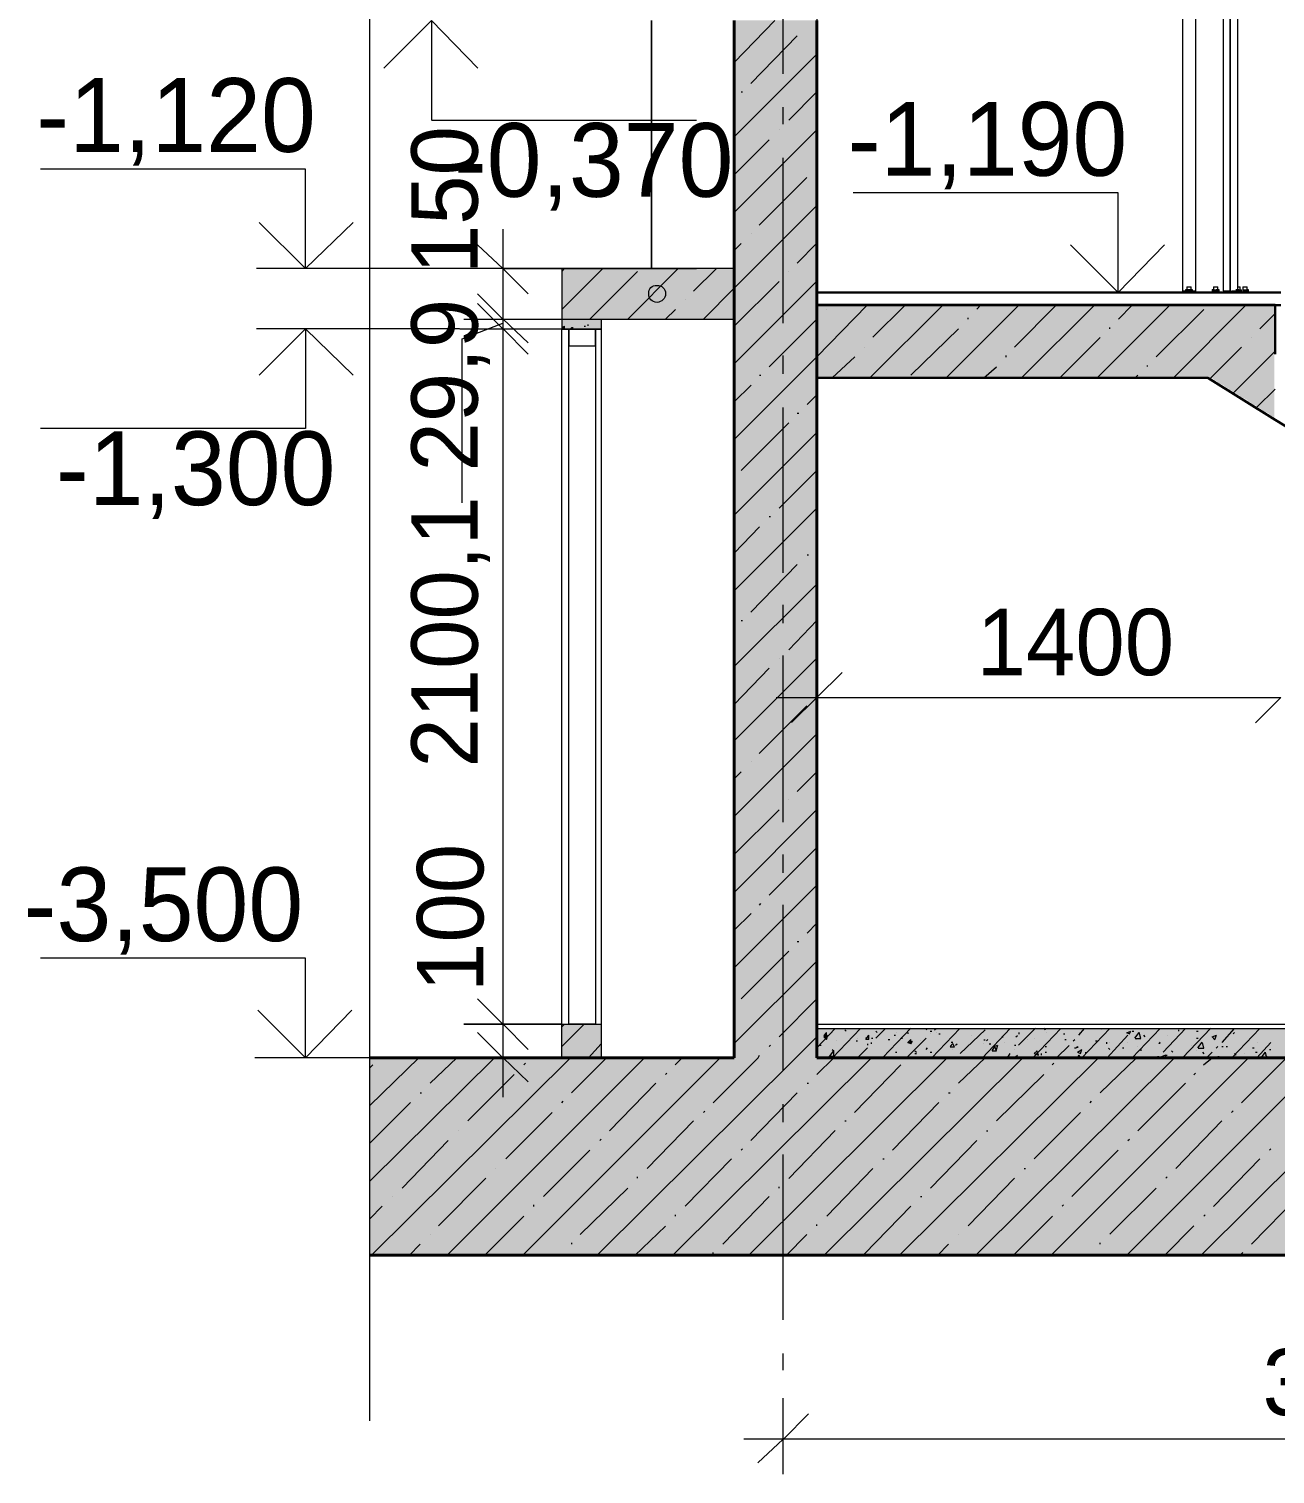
# Model space of a CAD drawing. Header units: millimetres. Extents: x -401725 to 250493, y 305116 to 802890.
# Drawn here: x -375112.983 to -375111.501, y 508953.228 to 508954.946 of the extents above; entities that cross this region are included whole.
import ezdxf

# ---------------------------------------------------------------- set-up
doc = ezdxf.new("R2010")
doc.units = ezdxf.units.MM
doc.layers.add('PDF _Геометрия', color=7, linetype='Continuous', true_color=0x1d1d1d)
doc.layers.add('PDF _Сплошная заливка', color=7, linetype='Continuous', true_color=0xffffff)
doc.layers.add('PDF _Текст', color=7, linetype='Continuous')

msp = doc.modelspace()

# ---------------------------------------------------------------- hatches: boundary and pattern name
at = {"layer": 'PDF _Сплошная заливка', "transparency": 33554559}
msp.add_hatch(color=256, dxfattribs=at).paths.add_polyline_path([(-375111.5019, 508954.4837), (-375111.5019, 508954.6177), (-375112.0459, 508954.6177), (-375112.0459, 508954.532), (-375111.5785, 508954.532), (-375111.5752, 508954.5304), (-375111.5735, 508954.5287), (-375111.5702, 508954.527), (-375111.5685, 508954.5254), (-375111.5618, 508954.522), (-375111.5602, 508954.5204), (-375111.5568, 508954.5187), (-375111.5552, 508954.517), (-375111.5485, 508954.5137), (-375111.5468, 508954.512), (-375111.5435, 508954.5104), (-375111.5418, 508954.5087), (-375111.5352, 508954.5054), (-375111.5335, 508954.5037), (-375111.5302, 508954.502), (-375111.5285, 508954.5004), (-375111.5218, 508954.497), (-375111.5202, 508954.4954), (-375111.5168, 508954.4937), (-375111.5152, 508954.492), (-375111.5085, 508954.4887), (-375111.5069, 508954.487), (-375111.5035, 508954.4854)])
h = msp.add_hatch(color=256, dxfattribs=at)
h.paths.add_polyline_path([(-375108.7603, 508953.4887), (-375108.7603, 508953.7227), (-375112.5773, 508953.7227), (-375112.5773, 508953.4887)])
h.paths.add_polyline_path([(-375108.602, 508953.4887), (-375108.602, 508953.7227), (-375108.7403, 508953.7227), (-375108.7403, 508953.4887)])

# ---------------------------------------------------------------- linework, layer by layer
at = {"layer": 'PDF _Геометрия', "color": 7, "lineweight": 9}
for points in [[(-375112.5774, 508953.2911), (-375112.5774, 508955.1811)], [(-375112.0857, 508954.8927), (-375112.0857, 508955.0894)], [(-375112.0458, 508955.0511), (-375112.0458, 508954.9561), (-375112.0458, 508954.6327), (-375112.0458, 508954.9561)], [(-375111.6106, 508954.6342), (-375111.6106, 508954.9776)], [(-375111.5956, 508954.9777), (-375111.5956, 508954.6343)], [(-375111.5625, 508954.9778), (-375111.5625, 508954.6345)], [(-375111.5541, 508954.6344), (-375111.5541, 508954.9777)], [(-375111.5541, 508954.9777), (-375111.5541, 508954.6345)], [(-375111.5456, 508954.9777), (-375111.5456, 508954.6392)], [(-375112.5041, 508954.9561), (-375112.5041, 508954.8378)], [(-375112.0857, 508954.8327), (-375112.0857, 508954.8528)], [(-375112.5039, 508954.8377), (-375112.1889, 508954.8377)], [(-375112.0857, 508954.596), (-375112.0857, 508954.7927)], [(-375112.654, 508954.7793), (-375112.9691, 508954.7793)], [(-375112.654, 508954.661), (-375112.654, 508954.7793)], [(-375112.0456, 508953.7627), (-375108.8572, 508953.7627), (-375108.8572, 508954.7593)], [(-375111.6875, 508954.7511), (-375112.0024, 508954.7511)], [(-375111.6875, 508954.6327), (-375111.6875, 508954.7511)], [(-375112.4191, 508954.7078), (-375112.4191, 508954.6011)], [(-375112.594, 508954.6611), (-375112.7123, 508954.6611)], [(-375112.3457, 508954.6611), (-375112.654, 508954.6611)], [(-375112.4191, 508954.6611), (-375112.4657, 508954.6611)], [(-375112.4189, 508954.661), (-375112.349, 508954.661)], [(-375112.1441, 508954.6611), (-375112.3491, 508954.6611)], [(-375112.349, 508954.661), (-375112.349, 508954.601)], [(-375112.189, 508954.6609), (-375112.3457, 508954.6609)], [(-375112.1441, 508954.6011), (-375112.1441, 508954.6611)], [(-375111.6057, 508954.636), (-375111.6074, 508954.636)], [(-375111.6074, 508954.636), (-375111.6057, 508954.636)], [(-375111.6073, 508954.636), (-375111.6073, 508954.6343)], [(-375111.6058, 508954.6394), (-375111.6041, 508954.6394)], [(-375111.6058, 508954.6361), (-375111.6041, 508954.6361)], [(-375111.6057, 508954.6393), (-375111.6057, 508954.6327)], [(-375111.6057, 508954.6393), (-375111.6057, 508954.6393)], [(-375111.6057, 508954.6393), (-375111.6057, 508954.6393)], [(-375111.6057, 508954.636), (-375111.6057, 508954.636)], [(-375111.6057, 508954.636), (-375111.6057, 508954.636)], [(-375111.6057, 508954.636), (-375111.6057, 508954.636)], [(-375111.6057, 508954.636), (-375111.6057, 508954.636)], [(-375111.6042, 508954.6394), (-375111.6024, 508954.6394)], [(-375111.6042, 508954.6361), (-375111.6024, 508954.6361)], [(-375111.6041, 508954.6394), (-375111.6041, 508954.6394)], [(-375111.6041, 508954.6394), (-375111.6041, 508954.6394)], [(-375111.6041, 508954.6361), (-375111.6041, 508954.6361)], [(-375111.6025, 508954.6395), (-375111.6008, 508954.6395)], [(-375111.6025, 508954.6362), (-375111.6008, 508954.6362)], [(-375111.6024, 508954.6394), (-375111.6024, 508954.6394)], [(-375111.6024, 508954.6394), (-375111.6024, 508954.6394)], [(-375111.6024, 508954.6361), (-375111.6024, 508954.6361)], [(-375111.6008, 508954.6327), (-375111.6008, 508954.6395)], [(-375111.6008, 508954.6395), (-375111.6008, 508954.6395)], [(-375111.6008, 508954.6395), (-375111.6008, 508954.6395)], [(-375111.6008, 508954.6395), (-375111.6008, 508954.6395)], [(-375111.6008, 508954.6362), (-375111.6008, 508954.6362)], [(-375111.6008, 508954.6362), (-375111.6008, 508954.6362)], [(-375111.6008, 508954.6362), (-375111.6008, 508954.6362)], [(-375111.6006, 508954.6342), (-375111.5989, 508954.6342), (-375111.5989, 508954.6359)], [(-375111.6006, 508954.6359), (-375111.5989, 508954.6359)], [(-375111.5989, 508954.6359), (-375111.6006, 508954.6359)], [(-375111.5989, 508954.6359), (-375111.5989, 508954.6359)], [(-375111.5989, 508954.6359), (-375111.5989, 508954.6359)], [(-375111.5758, 508954.6361), (-375111.5758, 508954.6344)], [(-375111.5758, 508954.6361), (-375111.5758, 508954.6361)], [(-375111.5758, 508954.6361), (-375111.5758, 508954.6361)], [(-375111.5739, 508954.6359), (-375111.5756, 508954.6359)], [(-375111.5756, 508954.6359), (-375111.5739, 508954.6359)], [(-375111.574, 508954.6393), (-375111.5723, 508954.6393)], [(-375111.574, 508954.636), (-375111.5723, 508954.636)], [(-375111.5739, 508954.6393), (-375111.5739, 508954.6326)], [(-375111.5739, 508954.6393), (-375111.5739, 508954.6393)], [(-375111.5739, 508954.6393), (-375111.5739, 508954.6393)], [(-375111.5739, 508954.6393), (-375111.5739, 508954.6393)], [(-375111.5739, 508954.6359), (-375111.5739, 508954.6359)], [(-375111.5739, 508954.6359), (-375111.5739, 508954.6359)], [(-375111.5739, 508954.6359), (-375111.5739, 508954.6359)], [(-375111.5724, 508954.6392), (-375111.5706, 508954.6392)], [(-375111.5724, 508954.6359), (-375111.5706, 508954.6359)], [(-375111.5723, 508954.6393), (-375111.5723, 508954.6393)], [(-375111.5723, 508954.6393), (-375111.5723, 508954.6393)], [(-375111.5723, 508954.636), (-375111.5723, 508954.636)], [(-375111.5707, 508954.6394), (-375111.569, 508954.6394)], [(-375111.5707, 508954.6361), (-375111.569, 508954.6361)], [(-375111.5706, 508954.6392), (-375111.5706, 508954.6392)], [(-375111.5706, 508954.6392), (-375111.5706, 508954.6392)], [(-375111.5691, 508954.6343), (-375111.5674, 508954.6343), (-375111.5674, 508954.636)], [(-375111.5674, 508954.636), (-375111.5691, 508954.636)], [(-375111.5691, 508954.636), (-375111.5674, 508954.636)], [(-375111.569, 508954.6326), (-375111.569, 508954.6394)], [(-375111.569, 508954.6394), (-375111.569, 508954.6394)], [(-375111.569, 508954.6394), (-375111.569, 508954.6394)], [(-375111.569, 508954.6361), (-375111.569, 508954.6361)], [(-375111.569, 508954.6361), (-375111.569, 508954.6361)], [(-375111.569, 508954.6361), (-375111.569, 508954.6361)], [(-375111.5674, 508954.636), (-375111.5674, 508954.636)], [(-375111.5674, 508954.636), (-375111.5674, 508954.636)], [(-375111.5456, 508954.6359), (-375111.5474, 508954.6359)], [(-375111.5474, 508954.6359), (-375111.5456, 508954.6359)], [(-375111.5473, 508954.636), (-375111.5473, 508954.6342)], [(-375111.5473, 508954.636), (-375111.5473, 508954.636)], [(-375111.5473, 508954.636), (-375111.5473, 508954.636)], [(-375111.5473, 508954.636), (-375111.5473, 508954.636)], [(-375111.5473, 508954.636), (-375111.5473, 508954.636)], [(-375111.5458, 508954.6394), (-375111.544, 508954.6394)], [(-375111.5458, 508954.6361), (-375111.544, 508954.6361)], [(-375111.5456, 508954.6392), (-375111.5456, 508954.6326)], [(-375111.5456, 508954.6392), (-375111.5456, 508954.6392)], [(-375111.5456, 508954.6392), (-375111.5456, 508954.6392)], [(-375111.5456, 508954.6392), (-375111.5456, 508954.6392)], [(-375111.5456, 508954.6392), (-375111.5456, 508954.6392)], [(-375111.5456, 508954.6359), (-375111.5456, 508954.6359)], [(-375111.5456, 508954.6359), (-375111.5456, 508954.6359)], [(-375111.5441, 508954.6393), (-375111.5424, 508954.6393)], [(-375111.5441, 508954.636), (-375111.5424, 508954.636)], [(-375111.544, 508954.6394), (-375111.544, 508954.6394)], [(-375111.544, 508954.6394), (-375111.544, 508954.6394)], [(-375111.5425, 508954.6344), (-375111.5408, 508954.6344), (-375111.5408, 508954.636)], [(-375111.5425, 508954.636), (-375111.5408, 508954.636)], [(-375111.5424, 508954.6327), (-375111.5424, 508954.6393)], [(-375111.5424, 508954.6393), (-375111.5424, 508954.6393)], [(-375111.5424, 508954.6393), (-375111.5424, 508954.6393)], [(-375111.5424, 508954.6393), (-375111.5424, 508954.6393)], [(-375111.5424, 508954.6393), (-375111.5424, 508954.6393)], [(-375111.5424, 508954.636), (-375111.5424, 508954.636)], [(-375111.5408, 508954.636), (-375111.5408, 508954.636)], [(-375111.5408, 508954.636), (-375111.5408, 508954.636)], [(-375111.5408, 508954.636), (-375111.5408, 508954.636)], [(-375111.5408, 508954.636), (-375111.5408, 508954.636)], [(-375111.5408, 508954.636), (-375111.5408, 508954.636)], [(-375111.5408, 508954.636), (-375111.5408, 508954.636)], [(-375111.5391, 508954.6394), (-375111.5391, 508954.6328)], [(-375111.5391, 508954.6394), (-375111.5391, 508954.6394)], [(-375111.5391, 508954.6361), (-375111.5391, 508954.6344)], [(-375111.5391, 508954.6361), (-375111.5391, 508954.6361)], [(-375111.5391, 508954.6361), (-375111.5391, 508954.6361)], [(-375111.5391, 508954.6361), (-375111.5391, 508954.6361)], [(-375111.5391, 508954.6361), (-375111.5391, 508954.6361)], [(-375111.5391, 508954.6361), (-375111.5391, 508954.6361)], [(-375111.5391, 508954.6361), (-375111.5391, 508954.6361)], [(-375111.539, 508954.6392), (-375111.5372, 508954.6392)], [(-375111.539, 508954.6359), (-375111.5372, 508954.6359)], [(-375111.5373, 508954.6393), (-375111.5356, 508954.6393)], [(-375111.5373, 508954.636), (-375111.5356, 508954.636)], [(-375111.5372, 508954.6392), (-375111.5372, 508954.6392)], [(-375111.5372, 508954.6392), (-375111.5372, 508954.6392)], [(-375111.5372, 508954.6392), (-375111.5372, 508954.6392)], [(-375111.5372, 508954.6359), (-375111.5372, 508954.6359)], [(-375111.5357, 508954.6393), (-375111.534, 508954.6393)], [(-375111.5357, 508954.636), (-375111.534, 508954.636)], [(-375111.5356, 508954.6393), (-375111.5356, 508954.6393)], [(-375111.5356, 508954.636), (-375111.5356, 508954.636)], [(-375111.5341, 508954.6344), (-375111.5323, 508954.6344), (-375111.5323, 508954.6359)], [(-375111.5341, 508954.6359), (-375111.5323, 508954.6359)], [(-375111.5323, 508954.6359), (-375111.5341, 508954.6359)], [(-375111.534, 508954.6327), (-375111.534, 508954.6393)], [(-375111.534, 508954.6393), (-375111.534, 508954.6393)], [(-375111.534, 508954.6393), (-375111.534, 508954.6393)], [(-375111.534, 508954.6393), (-375111.534, 508954.6393)], [(-375111.534, 508954.6393), (-375111.534, 508954.6393)], [(-375111.534, 508954.636), (-375111.534, 508954.636)], [(-375111.5323, 508954.6359), (-375111.5323, 508954.6359)], [(-375111.5323, 508954.6359), (-375111.5323, 508954.6359)], [(-375111.5323, 508954.6359), (-375111.5323, 508954.6359)], [(-375111.5323, 508954.6359), (-375111.5323, 508954.6359)], [(-375111.6274, 508954.6327), (-375111.7457, 508954.6327)], [(-375111.6375, 508954.6329), (-375111.6874, 508954.6329)], [(-375111.5073, 508954.6327), (-375111.6373, 508954.6327)], [(-375111.6057, 508954.6344), (-375111.6074, 508954.6344)], [(-375111.6074, 508954.6344), (-375111.6057, 508954.6344)], [(-375111.6041, 508954.6344), (-375111.6058, 508954.6344)], [(-375111.6057, 508954.6344), (-375111.6057, 508954.6344)], [(-375111.6057, 508954.6344), (-375111.6057, 508954.6344)], [(-375111.6057, 508954.6344), (-375111.6057, 508954.6344)], [(-375111.6057, 508954.6344), (-375111.6057, 508954.6344)], [(-375111.6024, 508954.6345), (-375111.6042, 508954.6345)], [(-375111.6041, 508954.6344), (-375111.6041, 508954.6344)], [(-375111.6008, 508954.6345), (-375111.6025, 508954.6345)], [(-375111.6024, 508954.6345), (-375111.6024, 508954.6345)], [(-375111.6008, 508954.6345), (-375111.6008, 508954.6345)], [(-375111.6008, 508954.6345), (-375111.6008, 508954.6345)], [(-375111.6008, 508954.6345), (-375111.6008, 508954.6345)], [(-375111.6006, 508954.6342), (-375111.5989, 508954.6342)], [(-375111.5989, 508954.6342), (-375111.5989, 508954.6342)], [(-375111.5989, 508954.6342), (-375111.5989, 508954.6342)], [(-375111.5758, 508954.6344), (-375111.5758, 508954.6344)], [(-375111.5758, 508954.6344), (-375111.5758, 508954.6344)], [(-375111.5739, 508954.6343), (-375111.5756, 508954.6343)], [(-375111.5756, 508954.6343), (-375111.5739, 508954.6343)], [(-375111.5723, 508954.6342), (-375111.574, 508954.6342)], [(-375111.5739, 508954.6343), (-375111.5739, 508954.6343)], [(-375111.5739, 508954.6343), (-375111.5739, 508954.6343)], [(-375111.5739, 508954.6343), (-375111.5739, 508954.6343)], [(-375111.5706, 508954.6344), (-375111.5724, 508954.6344)], [(-375111.5723, 508954.6342), (-375111.5723, 508954.6342)], [(-375111.569, 508954.6343), (-375111.5707, 508954.6343)], [(-375111.5691, 508954.6343), (-375111.5674, 508954.6343)], [(-375111.569, 508954.6343), (-375111.569, 508954.6343)], [(-375111.569, 508954.6343), (-375111.569, 508954.6343)], [(-375111.569, 508954.6343), (-375111.569, 508954.6343)], [(-375111.5674, 508954.6343), (-375111.5674, 508954.6343)], [(-375111.5674, 508954.6343), (-375111.5674, 508954.6343)], [(-375111.5607, 508954.6344), (-375111.5541, 508954.6344), (-375111.5624, 508954.6344)], [(-375111.554, 508954.6344), (-375111.5456, 508954.6344), (-375111.5474, 508954.6344)], [(-375111.5473, 508954.6342), (-375111.5523, 508954.6342)], [(-375111.5474, 508954.6344), (-375111.5456, 508954.6344)], [(-375111.5473, 508954.6342), (-375111.5473, 508954.6342)], [(-375111.5473, 508954.6342), (-375111.5473, 508954.6342)], [(-375111.5473, 508954.6342), (-375111.5473, 508954.6342)], [(-375111.5473, 508954.6342), (-375111.5473, 508954.6342)], [(-375111.544, 508954.6343), (-375111.5458, 508954.6343)], [(-375111.5456, 508954.6344), (-375111.5456, 508954.6344)], [(-375111.5456, 508954.6344), (-375111.5456, 508954.6344)], [(-375111.5424, 508954.6345), (-375111.5441, 508954.6345)], [(-375111.5424, 508954.6345), (-375111.5424, 508954.6345)], [(-375111.5408, 508954.6344), (-375111.5408, 508954.6344)], [(-375111.5408, 508954.6344), (-375111.5408, 508954.6344)], [(-375111.5408, 508954.6344), (-375111.5408, 508954.6344)], [(-375111.5408, 508954.6344), (-375111.5408, 508954.6344)], [(-375111.5408, 508954.6344), (-375111.5408, 508954.6344)], [(-375111.5408, 508954.6344), (-375111.5408, 508954.6344)], [(-375111.5391, 508954.6344), (-375111.5391, 508954.6344)], [(-375111.5391, 508954.6344), (-375111.5391, 508954.6344)], [(-375111.5391, 508954.6344), (-375111.5391, 508954.6344)], [(-375111.5391, 508954.6344), (-375111.5391, 508954.6344)], [(-375111.5391, 508954.6344), (-375111.5391, 508954.6344)], [(-375111.5391, 508954.6344), (-375111.5391, 508954.6344)], [(-375111.5372, 508954.6343), (-375111.539, 508954.6343)], [(-375111.5356, 508954.6343), (-375111.5373, 508954.6343)], [(-375111.5372, 508954.6343), (-375111.5372, 508954.6343)], [(-375111.534, 508954.6342), (-375111.5357, 508954.6342)], [(-375111.5356, 508954.6343), (-375111.5356, 508954.6343)], [(-375111.5341, 508954.6344), (-375111.5323, 508954.6344)], [(-375111.534, 508954.6342), (-375111.534, 508954.6342)], [(-375111.5323, 508954.6344), (-375111.5323, 508954.6344)], [(-375111.5323, 508954.6344), (-375111.5323, 508954.6344)], [(-375111.5323, 508954.6344), (-375111.5323, 508954.6344)], [(-375111.5323, 508954.6344), (-375111.5323, 508954.6344)], [(-375112.4657, 508954.6011), (-375112.4191, 508954.6011), (-375112.4191, 508954.5895)], [(-375112.4189, 508954.601), (-375112.349, 508954.601)], [(-375112.3491, 508954.6011), (-375112.1441, 508954.6011)], [(-375112.349, 508954.601), (-375112.349, 508954.5893)], [(-375112.349, 508954.6009), (-375112.3022, 508954.6009), (-375112.3022, 508953.7226)], [(-375112.3022, 508954.6009), (-375112.3022, 508954.5892), (-375112.3022, 508953.7626)], [(-375112.1441, 508953.7228), (-375112.1441, 508954.6012)], [(-375112.594, 508954.5894), (-375112.7123, 508954.5894)], [(-375112.4707, 508954.5893), (-375112.6541, 508954.5893)], [(-375112.654, 508954.5893), (-375112.654, 508954.471)], [(-375112.3022, 508954.5892), (-375112.4705, 508954.5892)], [(-375112.4674, 508954.5777), (-375112.4191, 508954.596)], [(-375112.4657, 508954.5895), (-375112.4191, 508954.5895), (-375112.4191, 508953.7161)], [(-375112.4189, 508954.5893), (-375112.349, 508954.5893)], [(-375112.349, 508953.7626), (-375112.349, 508954.5893)], [(-375112.349, 508954.5892), (-375112.3022, 508954.5892)], [(-375112.3408, 508953.7627), (-375112.3408, 508954.5896)], [(-375112.3408, 508954.5895), (-375112.3408, 508954.5694)], [(-375112.309, 508954.5894), (-375112.309, 508953.7627), (-375112.3407, 508953.7627)], [(-375112.309, 508954.5693), (-375112.309, 508954.5894)], [(-375112.4674, 508954.3827), (-375112.4674, 508954.5777)], [(-375112.3407, 508954.5693), (-375112.309, 508954.5693)], [(-375112.0857, 508954.536), (-375112.0857, 508954.5576)], [(-375112.0857, 508954.2993), (-375112.0857, 508954.496)], [(-375112.654, 508954.471), (-375112.9691, 508954.471)], [(-375112.0857, 508954.2394), (-375112.0857, 508954.2611)], [(-375112.0857, 508954.0028), (-375112.0857, 508954.2011)], [(-375112.0458, 508954.1928), (-375112.0458, 508954.1511), (-375112.0458, 508954.1044)], [(-375112.094, 508954.1511), (-375111.494, 508954.1511)], [(-375112.0857, 508953.9427), (-375112.0857, 508953.9644)], [(-375112.4191, 508953.9211), (-375112.4191, 508953.7611)], [(-375112.0857, 508953.7076), (-375112.0857, 508953.9044)], [(-375112.654, 508953.8411), (-375112.9691, 508953.8411)], [(-375112.654, 508953.7228), (-375112.654, 508953.8411)], [(-375112.4191, 508953.8093), (-375112.4191, 508953.676)], [(-375112.4191, 508953.7611), (-375112.4191, 508953.7427)], [(-375112.349, 508953.7626), (-375112.3022, 508953.7626)], [(-375112.349, 508953.7227), (-375112.349, 508953.7626)], [(-375112.3022, 508953.7626), (-375112.3022, 508953.7227)], [(-375112.0458, 508953.7627), (-375112.0458, 508953.7577)], [(-375112.0456, 508953.7575), (-375108.8572, 508953.7575), (-375108.8572, 508953.7627)], [(-375112.0458, 508953.7577), (-375112.0458, 508953.7227)], [(-375112.5956, 508953.7226), (-375112.7141, 508953.7226)], [(-375112.5041, 508953.7228), (-375112.6541, 508953.7228)], [(-375112.5773, 508953.7227), (-375112.349, 508953.7227)], [(-375112.4356, 508953.7225), (-375112.504, 508953.7225)], [(-375112.4191, 508953.7227), (-375112.4657, 508953.7227)], [(-375112.4189, 508953.7227), (-375112.349, 508953.7227)], [(-375112.3022, 508953.7227), (-375112.349, 508953.7227)], [(-375112.3025, 508953.7228), (-375112.1441, 508953.7228)], [(-375112.0456, 508953.7227), (-375108.8573, 508953.7227)], [(-375112.0857, 508953.646), (-375112.0857, 508953.6677)], [(-375112.0857, 508953.4111), (-375112.0857, 508953.6077)], [(-375112.0857, 508953.3511), (-375112.0857, 508953.371)], [(-375110.7657, 508953.3177), (-375110.7657, 508953.2693), (-375112.1324, 508953.2693)], [(-375112.0857, 508953.2277), (-375112.0857, 508953.2693), (-375112.0857, 508953.3178)]]:
    msp.add_lwpolyline(points, dxfattribs=at)
at = {"layer": 'PDF _Геометрия', "color": 7, "lineweight": 18}
for points in [[(-375112.5041, 508954.9561), (-375112.5607, 508954.8994)], [(-375112.504, 508954.956), (-375112.4489, 508954.8993)], [(-375112.654, 508954.661), (-375112.709, 508954.716)], [(-375112.6539, 508954.661), (-375112.5973, 508954.7159)], [(-375112.4191, 508954.6611), (-375112.4491, 508954.6894)], [(-375111.6875, 508954.6327), (-375111.744, 508954.6895)], [(-375111.6873, 508954.6327), (-375111.6323, 508954.6894)], [(-375112.4189, 508954.6608), (-375112.3889, 508954.631)], [(-375112.4191, 508954.6011), (-375112.4491, 508954.6311)], [(-375112.4191, 508954.5895), (-375112.4491, 508954.6195)], [(-375112.4189, 508954.6009), (-375112.3889, 508954.5726)], [(-375112.654, 508954.5893), (-375112.709, 508954.5343)], [(-375112.6539, 508954.5893), (-375112.5973, 508954.5342)], [(-375112.4189, 508954.5893), (-375112.3889, 508954.5593)], [(-375112.0456, 508954.151), (-375112.0156, 508954.1809)], [(-375112.0458, 508954.1511), (-375112.0759, 508954.1212)], [(-375111.494, 508954.1511), (-375111.524, 508954.1211)], [(-375112.654, 508953.7228), (-375112.7107, 508953.7794)], [(-375112.6538, 508953.7225), (-375112.5989, 508953.7793)], [(-375112.4191, 508953.7227), (-375112.4491, 508953.7527)], [(-375112.4189, 508953.7226), (-375112.3889, 508953.6942)], [(-375112.0856, 508953.2692), (-375112.0556, 508953.2993)], [(-375112.0857, 508953.2693), (-375112.1158, 508953.241)]]:
    msp.add_lwpolyline(points, dxfattribs=at)
at = {"layer": 'PDF _Геометрия', "color": 7, "lineweight": 9}
for points in [[(-375112.2425, 508954.9562), (-375112.2425, 508954.6612)], [(-375111.6107, 508954.6344), (-375111.6057, 508954.6344)], [(-375111.6007, 508954.6343), (-375111.5956, 508954.6343)], [(-375112.0458, 508953.7627), (-375112.0458, 508954.5311)], [(-375112.4657, 508953.7628), (-375112.4191, 508953.7628)], [(-375112.349, 508953.7626), (-375112.4189, 508953.7626)]]:
    msp.add_lwpolyline(points, close=True, dxfattribs=at)
at = {"layer": 'PDF _Геометрия', "color": 7, "lineweight": 40}
for points in [[(-375112.1441, 508954.9561), (-375112.1441, 508953.7227)], [(-375112.0458, 508953.7227), (-375112.0458, 508954.9561)], [(-375112.1441, 508953.7228), (-375112.5774, 508953.7228)], [(-375112.349, 508953.7227), (-375112.3022, 508953.7227)], [(-375108.8572, 508953.7227), (-375112.0456, 508953.7227)], [(-375112.5775, 508953.4879), (-375108.759, 508953.4879)]]:
    msp.add_lwpolyline(points, dxfattribs=at)
at = {"layer": 'PDF _Геометрия', "lineweight": 9}
for points in [[(-375112.144, 508954.906), (-375112.0958, 508954.956)], [(-375112.1241, 508954.8811), (-375112.0692, 508954.9378)], [(-375112.1442, 508954.8178), (-375112.0458, 508954.9162)], [(-375112.1358, 508954.8711), (-375112.1341, 508954.8711)], [(-375112.0791, 508954.8377), (-375112.0458, 508954.8711)], [(-375112.1442, 508954.7277), (-375112.0458, 508954.8261)], [(-375112.0906, 508954.8259), (-375112.0906, 508954.8259)], [(-375112.1439, 508954.7727), (-375112.1023, 508954.8143)], [(-375112.1142, 508954.7128), (-375112.0575, 508954.7695)], [(-375112.1442, 508954.6378), (-375112.0458, 508954.7361)], [(-375112.1441, 508954.6827), (-375112.1357, 508954.691)], [(-375112.124, 508954.7027), (-375112.124, 508954.7027)], [(-375112.0692, 508954.6677), (-375112.0458, 508954.6911)], [(-375112.3491, 508954.6577), (-375112.3457, 508954.6611)], [(-375112.3489, 508954.6126), (-375112.3006, 508954.6609)], [(-375112.3157, 508954.6011), (-375112.259, 508954.6577)], [(-375112.2706, 508954.601), (-375112.2107, 508954.661)], [(-375112.1923, 508954.6343), (-375112.1656, 508954.6609)], [(-375112.0789, 508954.6575), (-375112.0789, 508954.6575)], [(-375112.1807, 508954.6011), (-375112.1441, 508954.6377)], [(-375112.1442, 508954.5478), (-375112.0458, 508954.646)], [(-375112.144, 508954.5925), (-375112.0906, 508954.6459)], [(-375112.2023, 508954.6242), (-375112.2023, 508954.6242)], [(-375112.2257, 508954.6009), (-375112.2139, 508954.6126)], [(-375112.1025, 508954.5444), (-375112.0458, 508954.6011)], [(-375112.0458, 508954.6011), (-375112.0458, 508954.6011)], [(-375112.0457, 508954.556), (-375111.9858, 508954.6177)], [(-375112.0341, 508954.6127), (-375112.0341, 508954.6127)], [(-375111.9826, 508954.5312), (-375111.8958, 508954.6177)], [(-375111.9791, 508954.5794), (-375111.9407, 508954.6176)], [(-375111.8923, 508954.5309), (-375111.8056, 508954.6176)], [(-375111.8657, 508954.6009), (-375111.8657, 508954.6027)], [(-375111.8557, 508954.6128), (-375111.8507, 508954.6178)], [(-375111.8109, 508954.5677), (-375111.7608, 508954.6178)], [(-375111.8023, 508954.5311), (-375111.7157, 508954.6177)], [(-375111.7125, 508954.5312), (-375111.6258, 508954.6177)], [(-375111.6872, 508954.6009), (-375111.6706, 508954.6177)], [(-375111.6422, 508954.556), (-375111.5856, 508954.6126)], [(-375111.6222, 508954.5309), (-375111.5356, 508954.6176)], [(-375111.5191, 508954.5895), (-375111.5008, 508954.6078)], [(-375111.9341, 508954.5343), (-375111.8774, 508954.5893)], [(-375111.6972, 508954.5893), (-375111.6972, 508954.591)], [(-375111.989, 508954.5677), (-375111.989, 508954.5677)], [(-375111.7573, 508954.5309), (-375111.7089, 508954.5793)], [(-375111.579, 508954.5294), (-375111.5408, 508954.5678)], [(-375111.5291, 508954.5795), (-375111.5291, 508954.5795)], [(-375112.1442, 508954.4578), (-375112.0458, 508954.5562)], [(-375112.0274, 508954.531), (-375112.0007, 508954.556)], [(-375111.8206, 508954.5559), (-375111.8206, 508954.5576)], [(-375111.5508, 508954.5128), (-375111.5008, 508954.5628)], [(-375112.114, 508954.5343), (-375112.1123, 508954.5343)], [(-375111.8472, 508954.531), (-375111.8323, 508954.5442)], [(-375111.6674, 508954.5311), (-375111.6641, 508954.5344)], [(-375111.6524, 508954.5445), (-375111.6524, 508954.546)], [(-375112.144, 508954.5027), (-375112.124, 508954.5226)], [(-375111.5224, 508954.4961), (-375111.5008, 508954.5177)], [(-375112.0574, 508954.4994), (-375112.0458, 508954.5111)], [(-375112.069, 508954.4893), (-375112.0672, 508954.4893)], [(-375112.1442, 508954.3677), (-375112.0458, 508954.4661)], [(-375112.1356, 508954.421), (-375112.0789, 508954.4777)], [(-375112.0907, 508954.3761), (-375112.0458, 508954.421)], [(-375112.1442, 508954.2778), (-375112.0458, 508954.3761)], [(-375112.1024, 508954.3661), (-375112.1007, 508954.3661)], [(-375112.144, 508954.3227), (-375112.114, 508954.3542)], [(-375112.1241, 508954.2527), (-375112.0692, 508954.3094)], [(-375112.0573, 508954.3209), (-375112.0556, 508954.3209)], [(-375112.1442, 508954.1878), (-375112.0458, 508954.286)], [(-375112.1358, 508954.2428), (-375112.1341, 508954.2428)], [(-375112.0791, 508954.2078), (-375112.0458, 508954.2428)], [(-375112.1442, 508954.0995), (-375112.0458, 508954.1977)], [(-375112.0906, 508954.1976), (-375112.0906, 508954.1976)], [(-375112.1439, 508954.1426), (-375112.1023, 508954.1859)], [(-375112.1142, 508954.0845), (-375112.0575, 508954.1412)], [(-375112.1442, 508954.0094), (-375112.0458, 508954.1078)], [(-375112.124, 508954.0744), (-375112.124, 508954.0744)], [(-375112.1441, 508954.0544), (-375112.1357, 508954.0627)], [(-375112.0692, 508954.0395), (-375112.0458, 508954.0627)], [(-375112.1442, 508953.9194), (-375112.0458, 508954.0178)], [(-375112.144, 508953.9643), (-375112.0906, 508954.0177)], [(-375112.0789, 508954.0293), (-375112.0789, 508954.0293)], [(-375112.1025, 508953.9161), (-375112.0458, 508953.9727)], [(-375112.1442, 508953.8295), (-375112.0458, 508953.9278)], [(-375112.114, 508953.9043), (-375112.1123, 508953.906)], [(-375112.144, 508953.8743), (-375112.124, 508953.8943)], [(-375112.0574, 508953.871), (-375112.0458, 508953.8828)], [(-375112.1356, 508953.7926), (-375112.0789, 508953.8493)], [(-375112.069, 508953.8609), (-375112.0672, 508953.8609)], [(-375112.1442, 508953.7395), (-375112.0458, 508953.8377)], [(-375112.0907, 508953.7478), (-375112.0458, 508953.7928)], [(-375112.3491, 508953.7594), (-375112.3457, 508953.7627)], [(-375112.3491, 508953.736), (-375112.3223, 508953.7627)], [(-375112.0707, 508953.7227), (-375112.0458, 508953.7478)], [(-375112.0458, 508953.7344), (-375112.0241, 508953.7577)], [(-375112.0341, 508953.7493), (-375112.0374, 508953.7493), (-375112.0341, 508953.7528)], [(-375112.0374, 508953.7478), (-375112.0325, 508953.7494)], [(-375112.0374, 508953.7478), (-375112.0341, 508953.7444)], [(-375112.0358, 508953.7478), (-375112.0341, 508953.7478)], [(-375112.0342, 508953.7444), (-375112.0325, 508953.7494)], [(-375112.0341, 508953.7493), (-375112.0341, 508953.7528)], [(-375112.0273, 508953.7226), (-375111.9939, 508953.7576)], [(-375112.0224, 508953.7428), (-375112.0224, 508953.7428)], [(-375112.0125, 508953.756), (-375112.0107, 508953.7545)], [(-375111.9991, 508953.7427), (-375111.9974, 508953.7427)], [(-375111.9974, 508953.7461), (-375111.9974, 508953.7461)], [(-375111.9875, 508953.7461), (-375111.9857, 508953.7478)], [(-375111.9841, 508953.7444), (-375111.9874, 508953.7444), (-375111.9841, 508953.7494)], [(-375111.9841, 508953.7444), (-375111.9841, 508953.7494)], [(-375111.9807, 508953.746), (-375111.979, 508953.746)], [(-375111.9758, 508953.7543), (-375111.9741, 508953.7528)], [(-375111.9757, 508953.7459), (-375111.964, 508953.7576)], [(-375111.9674, 508953.7229), (-375111.9341, 508953.7579)], [(-375111.9608, 508953.7445), (-375111.9591, 508953.7445)], [(-375111.954, 508953.7494), (-375111.9523, 508953.7494)], [(-375111.9507, 508953.7527), (-375111.9507, 508953.7527)], [(-375111.9456, 508953.7459), (-375111.9439, 508953.7459)], [(-375111.939, 508953.7227), (-375111.9157, 508953.746)], [(-375111.9374, 508953.7528), (-375111.9374, 508953.7511)], [(-375111.9374, 508953.741), (-375111.9341, 508953.7395), (-375111.9374, 508953.741), (-375111.9341, 508953.7445)], [(-375111.9372, 508953.7408), (-375111.9322, 508953.7426)], [(-375111.9341, 508953.7395), (-375111.9341, 508953.7445)], [(-375111.9339, 508953.7393), (-375111.9322, 508953.7426)], [(-375111.9225, 508953.7428), (-375111.9225, 508953.7428)], [(-375111.9157, 508953.756), (-375111.914, 508953.7577)], [(-375111.9109, 508953.7544), (-375111.9091, 508953.7544)], [(-375111.9108, 508953.7511), (-375111.9108, 508953.7511)], [(-375111.9091, 508953.7227), (-375111.8757, 508953.7577)], [(-375111.9057, 508953.756), (-375111.904, 508953.7576)], [(-375111.904, 508953.7526), (-375111.904, 508953.7526)], [(-375111.9008, 508953.751), (-375111.8991, 508953.751)], [(-375111.8755, 508953.7276), (-375111.8456, 508953.7559)], [(-375111.8624, 508953.7495), (-375111.8624, 508953.7495)], [(-375111.8489, 508953.7228), (-375111.8157, 508953.7577)], [(-375111.8473, 508953.7442), (-375111.8456, 508953.7442)], [(-375111.844, 508953.7427), (-375111.8423, 508953.7443)], [(-375111.8258, 508953.7477), (-375111.8241, 508953.7477)], [(-375111.809, 508953.7476), (-375111.8073, 508953.7493)], [(-375111.8058, 508953.7378), (-375111.7858, 508953.7578)], [(-375111.8056, 508953.7527), (-375111.8056, 508953.7509)], [(-375111.7956, 508953.7443), (-375111.7956, 508953.7443)], [(-375111.789, 508953.7226), (-375111.7556, 508953.7576)], [(-375111.7874, 508953.7462), (-375111.7874, 508953.7462)], [(-375111.7758, 508953.7578), (-375111.7741, 508953.756)], [(-375111.7741, 508953.756), (-375111.7741, 508953.7578)], [(-375111.7725, 508953.7528), (-375111.7725, 508953.7528)], [(-375111.7525, 508953.7511), (-375111.7508, 508953.7511)], [(-375111.7509, 508953.7444), (-375111.7491, 508953.7444)], [(-375111.7408, 508953.7428), (-375111.7391, 508953.7444)], [(-375111.7341, 508953.7494), (-375111.7274, 508953.7577)], [(-375111.7339, 508953.7526), (-375111.7339, 508953.7526)], [(-375111.7306, 508953.7225), (-375111.6972, 508953.7577)], [(-375111.7142, 508953.7428), (-375111.7125, 508953.7428)], [(-375111.7073, 508953.7559), (-375111.7073, 508953.7559)], [(-375111.7007, 508953.7228), (-375111.6758, 508953.7495)], [(-375111.6774, 508953.7529), (-375111.6741, 508953.7511)], [(-375111.6773, 508953.7525), (-375111.6722, 508953.7542)], [(-375111.674, 508953.751), (-375111.6722, 508953.7542)], [(-375111.6708, 508953.7227), (-375111.6375, 508953.7577)], [(-375111.6707, 508953.7544), (-375111.669, 508953.7544)], [(-375111.6675, 508953.7462), (-375111.6625, 508953.7528)], [(-375111.6671, 508953.7458), (-375111.6606, 508953.7458)], [(-375111.6657, 508953.7443), (-375111.6657, 508953.7443)], [(-375111.6606, 508953.7458), (-375111.6623, 508953.7526)], [(-375111.6574, 508953.7494), (-375111.6557, 508953.7476)], [(-375111.634, 508953.7292), (-375111.6073, 508953.7577)], [(-375111.629, 508953.7494), (-375111.629, 508953.7494)], [(-375111.6157, 508953.756), (-375111.6157, 508953.7544)], [(-375111.6108, 508953.7227), (-375111.5774, 508953.7578)], [(-375111.5941, 508953.7543), (-375111.5924, 508953.7543)], [(-375111.5941, 508953.746), (-375111.5924, 508953.746)], [(-375111.5758, 508953.7478), (-375111.5758, 508953.7478)], [(-375111.5757, 508953.7476), (-375111.5706, 508953.7494)], [(-375111.5756, 508953.7475), (-375111.5723, 508953.7442)], [(-375111.5724, 508953.7443), (-375111.5706, 508953.7494)], [(-375111.5639, 508953.7409), (-375111.5489, 508953.7576)], [(-375111.5523, 508953.7226), (-375111.519, 508953.7576)], [(-375111.5506, 508953.751), (-375111.5489, 508953.7526)], [(-375112.3173, 508953.7227), (-375112.3022, 508953.7392)], [(-375112.1157, 508953.7226), (-375112.114, 508953.726)], [(-375112.1024, 508953.736), (-375112.1007, 508953.7377)], [(-375112.0423, 508953.7376), (-375112.0406, 508953.7376)], [(-375112.0257, 508953.7243), (-375112.0306, 508953.7243), (-375112.0257, 508953.731)], [(-375112.0274, 508953.7327), (-375112.0257, 508953.731)], [(-375112.0257, 508953.7243), (-375112.0257, 508953.731)], [(-375111.9974, 508953.7228), (-375111.9857, 508953.7345)], [(-375111.9857, 508953.7394), (-375111.9857, 508953.7377)], [(-375111.9806, 508953.7393), (-375111.9806, 508953.741)], [(-375111.9524, 508953.7294), (-375111.9507, 508953.7294)], [(-375111.9291, 508953.731), (-375111.9273, 508953.7293)], [(-375111.9291, 508953.7276), (-375111.9273, 508953.7276)], [(-375111.9157, 508953.7327), (-375111.914, 508953.7344)], [(-375111.9109, 508953.7295), (-375111.9091, 508953.7295)], [(-375111.8874, 508953.7361), (-375111.8841, 508953.7395)], [(-375111.8874, 508953.7377), (-375111.8874, 508953.7377)], [(-375111.8872, 508953.7359), (-375111.8822, 508953.7359)], [(-375111.8859, 508953.7411), (-375111.8841, 508953.7411)], [(-375111.8841, 508953.7328), (-375111.8841, 508953.7328)], [(-375111.8822, 508953.7359), (-375111.884, 508953.7393)], [(-375111.8807, 508953.7377), (-375111.879, 508953.7392)], [(-375111.8475, 508953.7395), (-375111.8475, 508953.7395)], [(-375111.8408, 508953.7394), (-375111.839, 508953.7394)], [(-375111.8374, 508953.7311), (-375111.8342, 508953.7361)], [(-375111.8373, 508953.7309), (-375111.8323, 508953.7309)], [(-375111.8356, 508953.736), (-375111.8306, 508953.7377)], [(-375111.8355, 508953.7359), (-375111.8323, 508953.7326)], [(-375111.8323, 508953.7309), (-375111.834, 508953.7359)], [(-375111.8323, 508953.7327), (-375111.8306, 508953.7377)], [(-375111.8225, 508953.741), (-375111.8225, 508953.741)], [(-375111.819, 508953.7228), (-375111.8157, 508953.7278)], [(-375111.8109, 508953.7378), (-375111.8092, 508953.7378)], [(-375111.8108, 508953.7327), (-375111.8108, 508953.7327)], [(-375111.809, 508953.7243), (-375111.8073, 508953.7259)], [(-375111.7873, 508953.7276), (-375111.7823, 508953.7259)], [(-375111.7872, 508953.7276), (-375111.7839, 508953.7308)], [(-375111.7823, 508953.7259), (-375111.784, 508953.7309)], [(-375111.779, 508953.7277), (-375111.779, 508953.726)], [(-375111.7742, 508953.7361), (-375111.7725, 508953.7361)], [(-375111.7742, 508953.7295), (-375111.7725, 508953.7295)], [(-375111.7606, 508953.7225), (-375111.7456, 508953.7375)], [(-375111.7392, 508953.7344), (-375111.7374, 508953.7344)], [(-375111.7375, 508953.7345), (-375111.7358, 508953.7362)], [(-375111.7358, 508953.7362), (-375111.7358, 508953.7345)], [(-375111.7357, 508953.7294), (-375111.7307, 508953.7327)], [(-375111.7356, 508953.7293), (-375111.7323, 508953.7276)], [(-375111.7356, 508953.7225), (-375111.7339, 508953.726)], [(-375111.7323, 508953.7226), (-375111.734, 508953.7259)], [(-375111.7324, 508953.7277), (-375111.7307, 508953.7327)], [(-375111.7258, 508953.7277), (-375111.7258, 508953.7294)], [(-375111.7008, 508953.7394), (-375111.7008, 508953.7412)], [(-375111.699, 508953.7343), (-375111.6972, 508953.7326)], [(-375111.6972, 508953.7409), (-375111.6972, 508953.7409)], [(-375111.6824, 508953.7344), (-375111.6807, 508953.7344)], [(-375111.6758, 508953.741), (-375111.6758, 508953.741)], [(-375111.6641, 508953.7361), (-375111.6641, 508953.7361)], [(-375111.6606, 508953.7325), (-375111.6606, 508953.7309)], [(-375111.6375, 508953.7395), (-375111.6392, 508953.7395), (-375111.6375, 508953.7411)], [(-375111.6357, 508953.7243), (-375111.6307, 508953.7261)], [(-375111.6308, 508953.726), (-375111.629, 508953.726)], [(-375111.6307, 508953.7228), (-375111.6307, 508953.7261)], [(-375111.624, 508953.7309), (-375111.6223, 508953.7293)], [(-375111.6008, 508953.7377), (-375111.6008, 508953.7377)], [(-375111.594, 508953.731), (-375111.594, 508953.731)], [(-375111.5925, 508953.7344), (-375111.5875, 508953.7412)], [(-375111.5922, 508953.7343), (-375111.5856, 508953.7343)], [(-375111.5856, 508953.7343), (-375111.5873, 508953.7409)], [(-375111.5873, 508953.7292), (-375111.5856, 508953.7275)], [(-375111.5824, 508953.7228), (-375111.5758, 508953.7294)], [(-375111.5707, 508953.7343), (-375111.569, 508953.7361)], [(-375111.5642, 508953.7362), (-375111.5625, 508953.7362)], [(-375111.5591, 508953.736), (-375111.5573, 508953.736)], [(-375111.549, 508953.7276), (-375111.5473, 508953.7259)], [(-375111.5372, 508953.7275), (-375111.5372, 508953.7275)], [(-375111.5276, 508953.7344), (-375111.5258, 508953.7344)], [(-375111.524, 508953.7293), (-375111.5223, 508953.7293)], [(-375111.5224, 508953.7227), (-375111.5057, 508953.741)], [(-375111.5223, 508953.7409), (-375111.5223, 508953.7409)], [(-375111.5173, 508953.7226), (-375111.5122, 508953.7292)], [(-375111.5106, 508953.7227), (-375111.5123, 508953.7293)], [(-375111.5123, 508953.726), (-375111.5106, 508953.7242)], [(-375111.5075, 508953.7327), (-375111.5057, 508953.7327)], [(-375112.5774, 508953.5761), (-375112.4291, 508953.7228)], [(-375112.5773, 508953.6661), (-375112.519, 508953.7227)], [(-375112.5773, 508953.7108), (-375112.5739, 508953.7142)], [(-375112.5756, 508953.4876), (-375112.3389, 508953.7226)], [(-375112.5056, 508953.6925), (-375112.4739, 508953.7227)], [(-375112.4857, 508953.4876), (-375112.2506, 508953.7226)], [(-375112.3957, 508953.4877), (-375112.1607, 508953.7227)], [(-375112.3941, 508953.7144), (-375112.3924, 508953.7161)], [(-375112.3374, 508953.681), (-375112.2957, 508953.7227)], [(-375112.3074, 508953.4877), (-375112.0708, 508953.7228)], [(-375112.2173, 508953.4875), (-375111.9806, 508953.7225)], [(-375112.2141, 508953.7145), (-375112.2058, 508953.7228)], [(-375112.1689, 508953.6692), (-375112.1156, 508953.7226)], [(-375112.1272, 508953.4876), (-375111.8907, 508953.7227)], [(-375112.0457, 508953.7028), (-375112.0257, 508953.7228)], [(-375112.0374, 508953.4877), (-375111.8007, 508953.7227)], [(-375112.0009, 508953.6578), (-375111.9458, 508953.7144)], [(-375111.9874, 508953.7228), (-375111.9874, 508953.7243)], [(-375111.9689, 508953.7242), (-375111.9689, 508953.7225)], [(-375111.9475, 508953.4879), (-375111.7108, 508953.7228)], [(-375111.8772, 508953.6925), (-375111.8456, 508953.7226)], [(-375111.8572, 508953.4876), (-375111.6206, 508953.7226)], [(-375111.7674, 508953.4876), (-375111.5323, 508953.7227)], [(-375111.7658, 508953.7144), (-375111.7641, 508953.7161)], [(-375111.7524, 508953.7244), (-375111.7524, 508953.7244)], [(-375111.709, 508953.6811), (-375111.6657, 508953.7227)], [(-375111.6774, 508953.4878), (-375111.4424, 508953.7227)], [(-375111.6408, 508953.7244), (-375111.6391, 508953.7244)], [(-375111.6357, 508953.7243), (-375111.6339, 508953.7226)], [(-375111.5892, 508953.4877), (-375111.3525, 508953.7227)], [(-375111.5859, 508953.7144), (-375111.5758, 508953.7228)], [(-375111.5691, 508953.7243), (-375111.5674, 508953.7243)], [(-375111.5406, 508953.6692), (-375111.4872, 508953.7225)], [(-375112.4607, 508953.6478), (-375112.4057, 508953.7028)], [(-375112.2923, 508953.6359), (-375112.2373, 508953.6926)], [(-375112.2257, 508953.7027), (-375112.224, 508953.7043)], [(-375112.0573, 508953.6925), (-375112.0556, 508953.6925)], [(-375111.8323, 508953.6478), (-375111.7758, 508953.7027)], [(-375111.6641, 508953.636), (-375111.6073, 508953.6926)], [(-375111.5974, 508953.7026), (-375111.5956, 508953.7044)], [(-375112.5174, 508953.6812), (-375112.5158, 508953.6812)], [(-375112.1241, 508953.6245), (-375112.0692, 508953.6812)], [(-375111.8891, 508953.681), (-375111.8874, 508953.681)], [(-375112.5774, 508953.621), (-375112.5291, 508953.6694)], [(-375112.4157, 508953.6027), (-375112.3606, 508953.6576)], [(-375112.349, 508953.6693), (-375112.3473, 508953.671)], [(-375112.1806, 508953.6576), (-375112.1789, 508953.6592)], [(-375111.9557, 508953.6127), (-375111.9007, 508953.6694)], [(-375111.7872, 508953.6027), (-375111.7323, 508953.6576)], [(-375111.7207, 508953.6693), (-375111.719, 508953.671)], [(-375111.5525, 508953.6578), (-375111.5508, 508953.6595)], [(-375112.2476, 508953.5911), (-375112.1925, 508953.6479)], [(-375112.0125, 508953.6477), (-375112.0107, 508953.6477)], [(-375111.619, 508953.5912), (-375111.5641, 508953.6478)], [(-375112.539, 508953.5676), (-375112.484, 508953.6243)], [(-375112.4723, 508953.636), (-375112.4723, 508953.636)], [(-375112.3039, 508953.6243), (-375112.3022, 508953.6258)], [(-375112.0791, 508953.5793), (-375112.0241, 508953.6361)], [(-375111.9107, 508953.5676), (-375111.8556, 508953.6244)], [(-375111.844, 508953.636), (-375111.8423, 508953.636)], [(-375111.6759, 508953.6244), (-375111.6741, 508953.6261)], [(-375112.3708, 508953.5578), (-375112.3158, 508953.6128)], [(-375112.1358, 508953.6128), (-375112.1341, 508953.6143)], [(-375111.7425, 508953.5579), (-375111.6875, 508953.6127)], [(-375111.5075, 508953.6127), (-375111.5057, 508953.6144)], [(-375112.4275, 508953.5912), (-375112.4275, 508953.5912)], [(-375112.2024, 508953.5461), (-375112.1474, 508953.6027)], [(-375112.0339, 508953.5343), (-375111.979, 508953.591)], [(-375111.9674, 508953.6027), (-375111.9656, 508953.6027)], [(-375111.7992, 508953.5911), (-375111.7975, 508953.5911)], [(-375111.574, 508953.5459), (-375111.519, 508953.6027)], [(-375112.4958, 508953.5229), (-375112.4392, 508953.5795)], [(-375112.259, 508953.5794), (-375112.259, 508953.5811)], [(-375111.8658, 508953.5227), (-375111.8108, 508953.5794)], [(-375111.6308, 508953.5794), (-375111.629, 508953.581)], [(-375112.5508, 508953.5579), (-375112.5508, 508953.5579)], [(-375112.3273, 508953.5127), (-375112.2707, 508953.5676)], [(-375112.1574, 508953.501), (-375112.1023, 508953.5576)], [(-375112.0906, 508953.5677), (-375112.0906, 508953.5692)], [(-375111.9225, 508953.5578), (-375111.9208, 508953.5578)], [(-375111.6973, 508953.5128), (-375111.6424, 508953.5677)], [(-375111.5289, 508953.5009), (-375111.4739, 508953.5575)], [(-375112.5774, 508953.5312), (-375112.5625, 508953.5461)], [(-375112.3824, 508953.546), (-375112.3824, 508953.5477)], [(-375112.2139, 508953.5342), (-375112.2139, 508953.5359)], [(-375111.9892, 508953.4894), (-375111.9341, 508953.5462)], [(-375111.7541, 508953.5461), (-375111.7524, 508953.5478)], [(-375111.5857, 508953.5343), (-375111.584, 508953.536)], [(-375112.4408, 508953.4877), (-375112.3941, 508953.5344)], [(-375112.2623, 508953.4876), (-375112.2256, 508953.5226)], [(-375112.0458, 508953.5228), (-375112.0458, 508953.5244)], [(-375111.8123, 508953.4877), (-375111.7657, 508953.5343)], [(-375111.6323, 508953.4876), (-375111.5973, 508953.5227)], [(-375112.5307, 508953.4877), (-375112.5174, 508953.5011)], [(-375112.5057, 508953.5127), (-375112.5057, 508953.5127)], [(-375112.3373, 508953.5009), (-375112.3373, 508953.5026)], [(-375112.0824, 508953.4878), (-375112.0575, 508953.5127)], [(-375111.8774, 508953.5127), (-375111.8774, 508953.5127)], [(-375111.7089, 508953.501), (-375111.7089, 508953.5025)], [(-375112.3523, 508953.4876), (-375112.349, 508953.4893)], [(-375112.1691, 508953.4895), (-375112.1691, 508953.4912)], [(-375111.9024, 508953.4877), (-375111.889, 508953.5011)], [(-375111.7223, 508953.4875), (-375111.7206, 508953.4893)], [(-375111.5409, 508953.4895), (-375111.5391, 508953.4911)]]:
    msp.add_lwpolyline(points, dxfattribs=at)
at = {"layer": 'PDF _Геометрия', "color": 7, "lineweight": 30}
for points in [[(-375112.0458, 508954.6327), (-375112.0458, 508954.6178)], [(-375111.494, 508954.6327), (-375112.0457, 508954.6327)], [(-375111.5008, 508954.5595), (-375111.5008, 508954.6179), (-375112.0459, 508954.6179)], [(-375112.0458, 508954.6178), (-375112.0458, 508954.5311)], [(-375112.0457, 508954.6177), (-375111.494, 508954.6177)], [(-375111.5008, 508954.5595), (-375111.5008, 508954.6179)], [(-375112.0457, 508954.531), (-375111.5807, 508954.531)], [(-375111.5808, 508954.5311), (-375111.5008, 508954.4811)], [(-375111.5008, 508954.4811), (-375110.3158, 508953.7628)]]:
    msp.add_lwpolyline(points, dxfattribs=at)
at = {"layer": 'PDF _Геометрия', "color": 250, "lineweight": 9, "true_color": 0x363636}
for points in [[(-375112.3289, 508954.601), (-375112.3272, 508954.601)], [(-375112.3457, 508954.5894), (-375112.3491, 508954.5911), (-375112.3457, 508954.5926)], [(-375112.3491, 508954.5911), (-375112.3457, 508954.5911)], [(-375112.349, 508954.591), (-375112.3473, 508954.5894)], [(-375112.3474, 508954.5894), (-375112.3457, 508954.5911)], [(-375112.3457, 508954.5894), (-375112.3457, 508954.5926)], [(-375112.339, 508954.5892), (-375112.3373, 508954.5909)], [(-375112.3373, 508954.591), (-375112.3357, 508954.591)], [(-375112.3224, 508954.5927), (-375112.3207, 508954.5927)], [(-375112.3175, 508954.5928), (-375112.3175, 508954.5945)], [(-375112.3175, 508954.5894), (-375112.3175, 508954.5894)], [(-375112.3175, 508954.5894), (-375112.3175, 508954.5894)]]:
    msp.add_lwpolyline(points, dxfattribs=at)
at = {"layer": 'PDF _Геометрия', "color": 7, "lineweight": 18}
for points in [[(-375112.4491, 508953.7928), (-375112.4191, 508953.7628)], [(-375112.3889, 508953.7325), (-375112.4189, 508953.7626)]]:
    msp.add_lwpolyline(points, close=True, dxfattribs=at)
at = {"layer": 'PDF _Геометрия', "color": 7, "lineweight": 5}
for points in [[(-375112.2457, 508954.6309), (-375112.2457, 508954.6376), (-375112.2423, 508954.641), (-375112.2356, 508954.641)], [(-375112.2356, 508954.641), (-375112.2306, 508954.641), (-375112.2256, 508954.6376), (-375112.2256, 508954.6309)], [(-375112.2356, 508954.6209), (-375112.2423, 508954.6209), (-375112.2457, 508954.626), (-375112.2457, 508954.6309)], [(-375112.2256, 508954.6309), (-375112.2256, 508954.626), (-375112.2306, 508954.6209), (-375112.2356, 508954.6209)]]:
    msp.add_open_spline(points, degree=3, dxfattribs=at)
at = {"layer": 'PDF _Геометрия', "color": 7, "lineweight": 9}
for points in [[(-375112.2457, 508954.6309), (-375112.2457, 508954.6376), (-375112.2423, 508954.641), (-375112.2356, 508954.641)], [(-375112.2356, 508954.641), (-375112.2306, 508954.641), (-375112.2256, 508954.6376), (-375112.2256, 508954.6309)], [(-375112.2356, 508954.6209), (-375112.2423, 508954.6209), (-375112.2457, 508954.626), (-375112.2457, 508954.6309)], [(-375112.2256, 508954.6309), (-375112.2256, 508954.626), (-375112.2306, 508954.6209), (-375112.2356, 508954.6209)]]:
    msp.add_open_spline(points, degree=3, dxfattribs=at)
at = {"layer": 'PDF _Сплошная заливка', "lineweight": 5, "transparency": 33554559}
for points in [[(-375112.144, 508954.9561), (-375112.0458, 508954.9561), (-375112.144, 508953.7227), (-375112.0458, 508953.7227)], [(-375112.3491, 508954.6611), (-375112.1441, 508954.6611), (-375112.3491, 508954.6011), (-375112.1441, 508954.6011)], [(-375112.349, 508954.6009), (-375112.3022, 508954.6009), (-375112.349, 508954.5892), (-375112.3022, 508954.5892)], [(-375112.349, 508953.7626), (-375112.3022, 508953.7626), (-375112.349, 508953.7225), (-375112.3022, 508953.7225)], [(-375112.0456, 508953.7575), (-375108.8573, 508953.7575), (-375112.0456, 508953.7225), (-375108.8573, 508953.7225)]]:
    msp.add_solid(points, dxfattribs=at)

# ---------------------------------------------------------------- texts
at = {"layer": 'PDF _Текст', "attachment_point": 4, "style": ''}
for s, insert, char_height in [('-1,120', (-375112.974, 508954.8355), 0.08768), ('-1,190', (-375112.009, 508954.8071), 0.08768), ('-0,370', (-375112.4774, 508954.7821), 0.08768), ('-1,300', (-375112.9507, 508954.4155), 0.08768), ('1400', (-375111.8557, 508954.2165), 0.07891), ('-3,500', (-375112.989, 508953.8971), 0.08768), ('3350', (-375111.5157, 508953.3365), 0.07891)]:
    msp.add_mtext(s, dxfattribs=dict(at, insert=insert, char_height=char_height))
at = {"layer": 'PDF _Текст', "attachment_point": 4, "rotation": 90, "style": ''}
for s, insert, char_height in [('2100,1 29,9 150', (-375112.4812, 508954.0677), 0.078909), ('100', (-375112.4812, 508953.801), 0.07891)]:
    msp.add_mtext(s, dxfattribs=dict(at, insert=insert, char_height=char_height))

doc.saveas('drawing.dxf')
